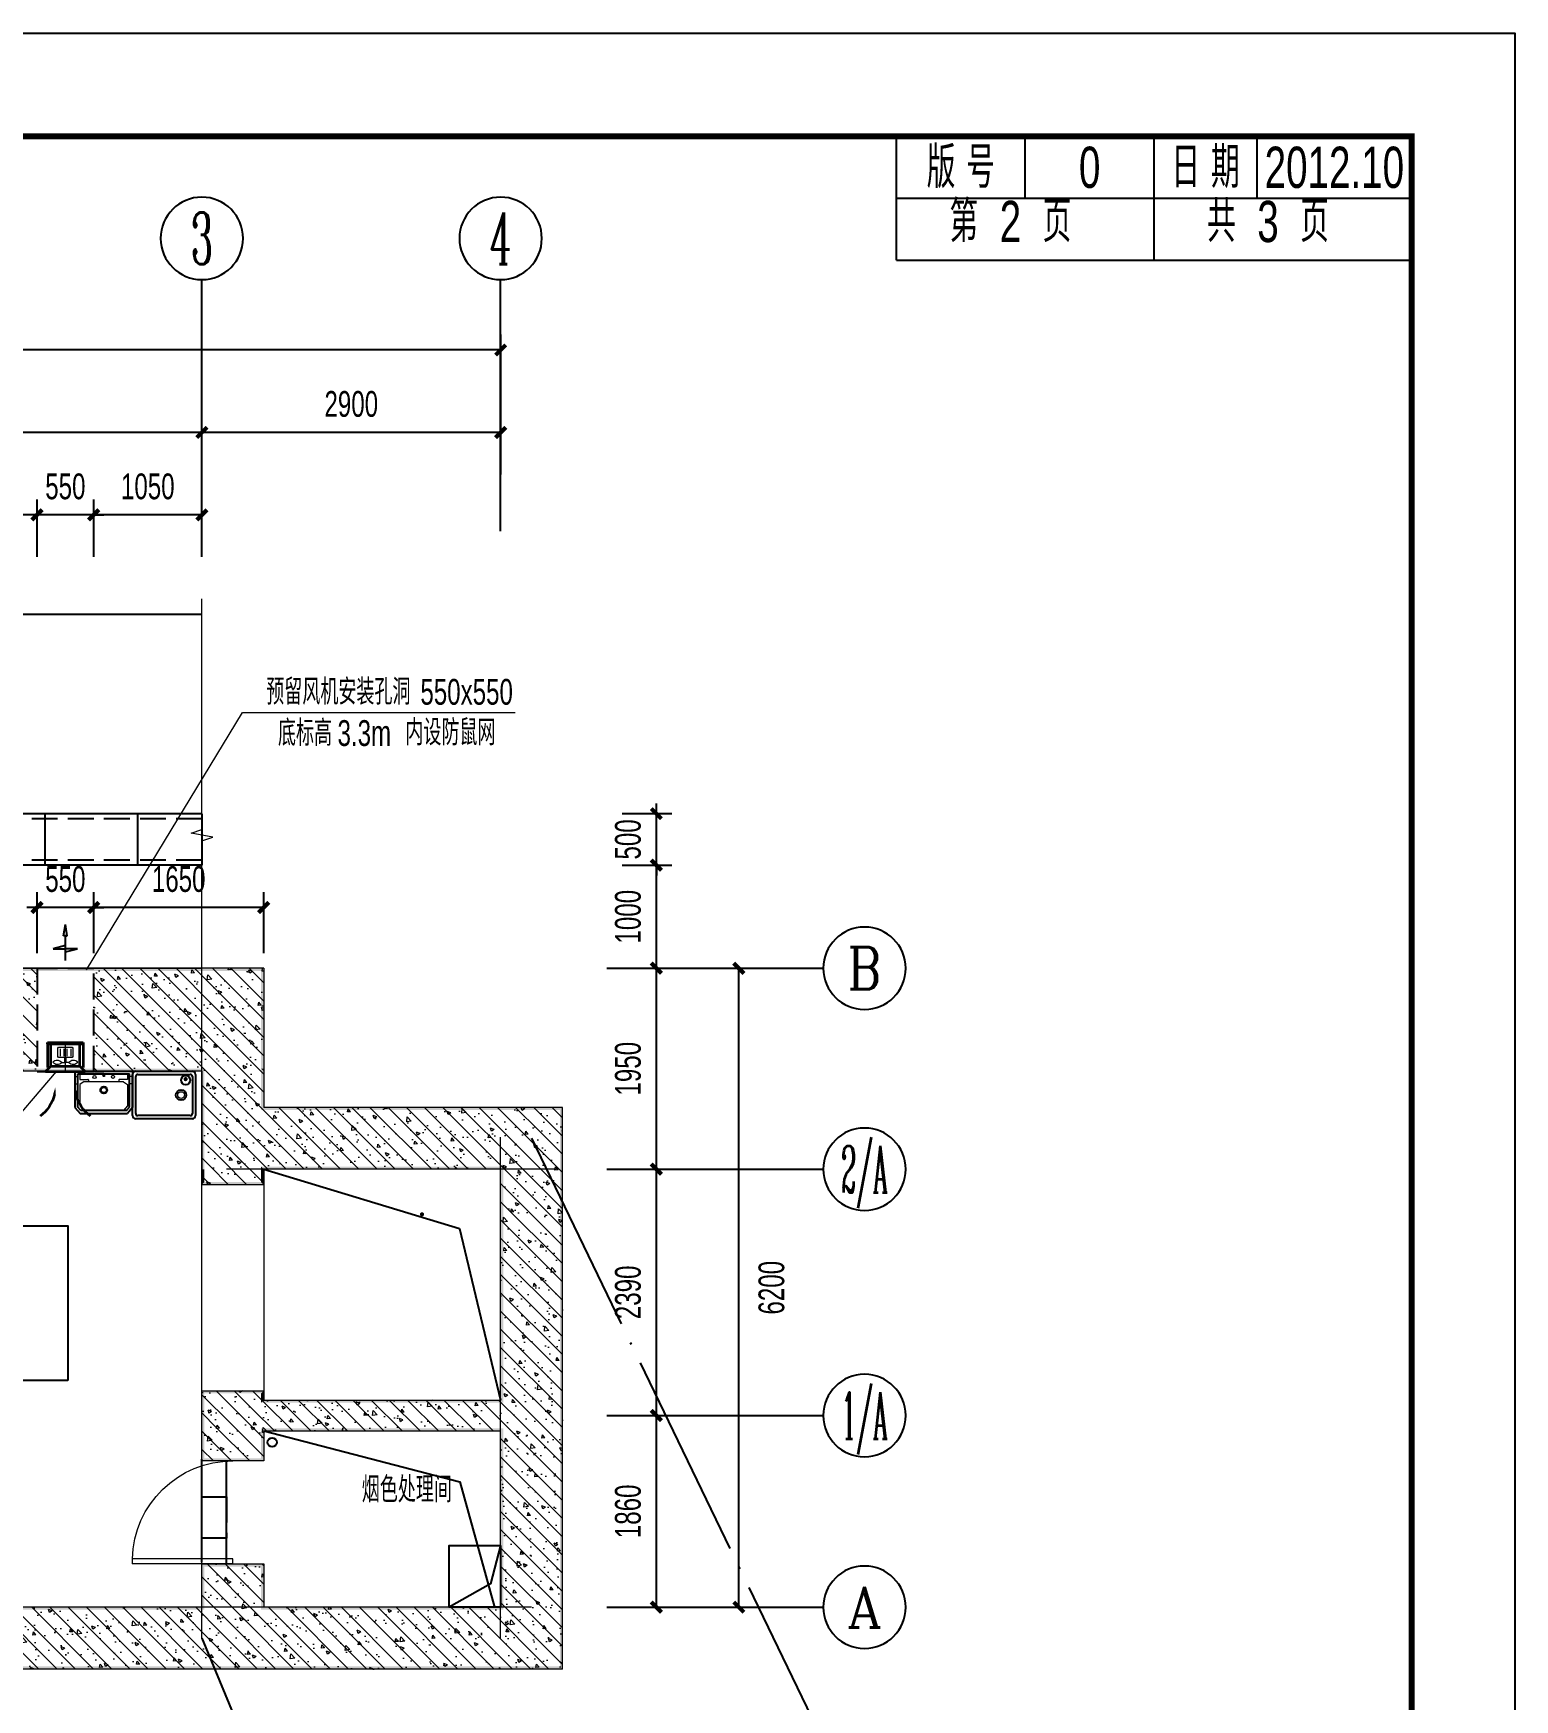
# Model space of a CAD drawing. Extents: x 141823 to 183823, y -39186 to 56515.
# Drawn here: x 169446 to 183823, y 6027 to 22196 of the extents above; entities that cross this region are included whole.
import ezdxf
from ezdxf.enums import TextEntityAlignment as Align

# ---------------------------------------------------------------- set-up
doc = ezdxf.new("R2010")
doc.units = 0
doc.header["$LTSCALE"] = 1000
doc.header["$MEASUREMENT"] = 0
for name, pattern in [('CENTER', [50.8, 31.75, -6.35, 6.35, -6.35]), ('DASH', [0.35, 0.25, -0.1]), ('DASHED', [19.05, 12.7, -6.35]), ('DOTE', [2.42, 2, -0.2, 0.02, -0.2])]:
    doc.linetypes.add(name, pattern=pattern)
for name, color, linetype, lineweight in [('ACS_KT_SB', 4, 'Continuous', 35), ('ACS_KT_SBZX', 3, 'CENTER', 13), ('DIM_LEAD', 3, 'Continuous', 15), ('DIM_SYMB', 3, 'Continuous', 15), ('DOTE', 1, 'Continuous', 15), ('KT-BZ', 6, 'Continuous', 15), ('PUB_HATCH', 8, 'Continuous', 9), ('PUB_TEXT', 7, 'Continuous', 15), ('PUB_WALL', 9, 'Continuous', 15), ('WALL', 4, 'Continuous', 13), ('WINDOW', 4, 'Continuous', 13)]:
    doc.layers.add(name, color=color, linetype=linetype, lineweight=lineweight)
for name, color, linetype in [('ACS_SFG_FK', 7, 'Continuous'), ('AXIS', 3, 'Continuous'), ('AXIS_TEXT', 7, 'Continuous'), ('HIDE_B', 7, 'Continuous'), ('QQ', 8, 'Continuous'), ('图框', 7, 'Continuous'), ('文字', 7, 'Continuous'), ('栏目', 3, 'Continuous'), ('次轮廓线', 7, 'Continuous'), ('设备', 201, 'Continuous'), ('页码', 3, 'Continuous')]:
    doc.layers.add(name, color=color, linetype=linetype)
doc.styles.add('_TCH_AXIS', font='COMPLEX', dxfattribs={"bigfont": 'GBCBIG'})
doc.styles.add('_TCH_DIM', font='hztxt_e.shx', dxfattribs={"width": 0.7, "bigfont": 'hztxt.shx'})
doc.styles.add('COMPLEX', font='COMPLEX')
doc.styles.add('DIM_FONT', font='hztxt_e.shx', dxfattribs={"width": 0.7, "bigfont": 'hztxt.shx'})
doc.styles.add('HZTXT', font='hztxt_e.shx', dxfattribs={"width": 0.8, "bigfont": 'hztxt.shx'})
doc.styles.get("Standard").update_dxf_attribs({"font": 'hztxt_e.shx', "width": 0.7, "bigfont": 'hztxt.shx'})
doc.dimstyles.new('DIMN50', dxfattribs={"dimtxt": 250, "dimasz": 100, "dimexe": 150, "dimexo": 150, "dimgap": 150, "dimtad": 1, "dimdec": 0, "dimzin": 0, "dimdsep": 46, "dimtxsty": 'DIM_FONT', "dimblk": 'ARCHTICK', "dimcen": 0.09, "dimclrt": 7, "dimazin": 2, "dimtfac": 1, "dimtdec": 0, "dimtix": 1, "dimtmove": 2, "dimatfit": 3, "dimldrblk": 'ARCHTICK', "dimfxl": 0, "dimtolj": 1, "dimtzin": 0, "dimarcsym": 0})
pattern_1 = [(135, (272165.74, 29700), (88.38835, 88.38835), []), (130, (272165.74, 29700), (-358.6301, -31.3761), [37.5, -412.5]), (185, (272165.74, 29700), (69.3757, 376.0961), [30, -330]), (79.5486, (272135.86, 29697.4), (-289.2547, 344.7198), [31.8701, -350.571]), (133.8158, (272165.74, 29800), (-533.6205, -82.7595), [56.25, -618.75]), (83.3644, (272121.27, 29793.1), (-467.3314, 487.059), [47.8051, -525.8565]), (188.8158, (272165.74, 29800), (-467.331, 487.0593), [45, -495]), (159, (272115.74, 29775), (-298.4535, -201.30945), [37.5, -412.5]), (214, (272115.74, 29775), (-121.6577, 362.575), [30, -330]), (108.5486, (272090.87, 29758.22), (-420.1113, 161.2652), [31.8701, -350.571]), (142.5, (272165.74, 29700), (-6.07993, 166.44693), [0, -326, 0, -335, 0, -331.25]), (172.5, (272165.74, 29700), (-131.53477, 197.20586), [0, -191, 0, -318.5, 0, -126.25]), (212.5, (272277.24, 29700), (-266.91122, -11.27744), [0, -125, 0, -390, 0, -517.5]), (222.5, (272327.24, 29700), (-291.5931, 50.0525), [0, -162.5, 0, -259, 0, -367.5])]

# ---------------------------------------------------------------- blocks, each defined once
blk = doc.blocks.new('_ArchTick')
at = {"color": 0, "linetype": 'ByBlock', "const_width": 0.4}
blk.add_lwpolyline([(-0.5, -0.5), (0.5, 0.5)], dxfattribs=at)
blk = doc.blocks.new('*D80')
at = {"layer": 'AXIS', "color": 0, "lineweight": -2}
for p, q in [((168682, 17116), (168682, 17673)), ((169482, 17116), (169482, 17673)), ((169482, 17523), (168682, 17523))]:
    blk.add_line(p, q, dxfattribs=at)
at = {"layer": 'Defpoints', "color": 0}
for p in [(168682, 17523), (168682, 16966), (169482, 16966)]:
    blk.add_point(p, dxfattribs=at)
at = {"layer": 'AXIS', "color": 0, "lineweight": -2, "xscale": 100, "yscale": 100, "zscale": 100, "rotation": 180}
blk.add_blockref('_ArchTick', (168682, 17523), dxfattribs=at)
at = {"layer": 'AXIS', "color": 0, "lineweight": -2, "xscale": 100, "yscale": 100, "zscale": 100}
blk.add_blockref('_ArchTick', (169482, 17523), dxfattribs=at)
at = {"layer": 'AXIS', "color": 7, "insert": (169082, 17798), "char_height": 250, "attachment_point": 5, "style": 'DIM_FONT'}
blk.add_mtext('\\A1;800', dxfattribs=at)
blk = doc.blocks.new('*D81')
at = {"layer": 'AXIS', "color": 0, "lineweight": -2}
for p, q in [((169482, 17116), (169482, 17673)), ((170032, 17116), (170032, 17673)), ((169482, 17523), (169382, 17523)), ((170032, 17523), (169482, 17523)), ((170032, 17523), (170132, 17523))]:
    blk.add_line(p, q, dxfattribs=at)
at = {"layer": 'Defpoints', "color": 0}
for p in [(169482, 17523), (169482, 16966), (170032, 16966)]:
    blk.add_point(p, dxfattribs=at)
at = {"layer": 'AXIS', "color": 0, "lineweight": -2, "xscale": 100, "yscale": 100, "zscale": 100}
blk.add_blockref('_ArchTick', (169482, 17523), dxfattribs=at)
at = {"layer": 'AXIS', "color": 0, "lineweight": -2, "xscale": 100, "yscale": 100, "zscale": 100, "rotation": 180}
blk.add_blockref('_ArchTick', (170032, 17523), dxfattribs=at)
at = {"layer": 'AXIS', "color": 7, "insert": (169757, 17798), "char_height": 250, "attachment_point": 5, "style": 'DIM_FONT'}
blk.add_mtext('\\A1;550', dxfattribs=at)
blk = doc.blocks.new('*D82')
at = {"layer": 'AXIS', "color": 0, "lineweight": -2}
for p, q in [((170032, 17116), (170032, 17673)), ((171082, 17116), (171082, 17673)), ((171082, 17523), (170032, 17523))]:
    blk.add_line(p, q, dxfattribs=at)
at = {"layer": 'Defpoints', "color": 0}
for p in [(170032, 17523), (170032, 16966), (171082, 16966)]:
    blk.add_point(p, dxfattribs=at)
at = {"layer": 'AXIS', "color": 0, "lineweight": -2, "xscale": 100, "yscale": 100, "zscale": 100, "rotation": 180}
blk.add_blockref('_ArchTick', (170032, 17523), dxfattribs=at)
at = {"layer": 'AXIS', "color": 0, "lineweight": -2, "xscale": 100, "yscale": 100, "zscale": 100}
blk.add_blockref('_ArchTick', (171082, 17523), dxfattribs=at)
at = {"layer": 'AXIS', "color": 7, "insert": (170557, 17798), "char_height": 250, "attachment_point": 5, "style": 'DIM_FONT'}
blk.add_mtext('\\A1;1050', dxfattribs=at)
blk = doc.blocks.new('*D84')
at = {"layer": 'AXIS', "color": 0, "lineweight": -2}
for p, q in [((175162, 8784), (175643, 8784)), ((175493, 6924), (175493, 8784)), ((175162, 6924), (175643, 6924))]:
    blk.add_line(p, q, dxfattribs=at)
at = {"layer": 'Defpoints', "color": 0}
for p in [(175012, 8784), (175493, 8784), (175012, 6924)]:
    blk.add_point(p, dxfattribs=at)
at = {"layer": 'AXIS', "color": 0, "lineweight": -2, "xscale": 100, "yscale": 100, "zscale": 100}
for p, rotation in [((175493, 8784), 90), ((175493, 6924), 270)]:
    blk.add_blockref('_ArchTick', p, dxfattribs=dict(at, rotation=rotation))
at = {"layer": 'AXIS', "color": 7, "insert": (175218, 7854), "char_height": 250, "attachment_point": 5, "rotation": 90, "style": 'DIM_FONT'}
blk.add_mtext('\\A1;1860', dxfattribs=at)
blk = doc.blocks.new('*D85')
at = {"layer": 'AXIS', "color": 0, "lineweight": -2}
for p, q in [((175162, 11174), (175643, 11174)), ((175493, 8784), (175493, 11174)), ((175162, 8784), (175643, 8784))]:
    blk.add_line(p, q, dxfattribs=at)
at = {"layer": 'Defpoints', "color": 0}
for p in [(175012, 11174), (175493, 11174), (175012, 8784)]:
    blk.add_point(p, dxfattribs=at)
at = {"layer": 'AXIS', "color": 0, "lineweight": -2, "xscale": 100, "yscale": 100, "zscale": 100}
for p, rotation in [((175493, 11174), 90), ((175493, 8784), 270)]:
    blk.add_blockref('_ArchTick', p, dxfattribs=dict(at, rotation=rotation))
at = {"layer": 'AXIS', "color": 7, "insert": (175218, 9979), "char_height": 250, "attachment_point": 5, "rotation": 90, "style": 'DIM_FONT'}
blk.add_mtext('\\A1;2390', dxfattribs=at)
blk = doc.blocks.new('*D86')
at = {"layer": 'AXIS', "color": 0, "lineweight": -2}
for p, q in [((175162, 13124), (175643, 13124)), ((175493, 11174), (175493, 13124)), ((175162, 11174), (175643, 11174))]:
    blk.add_line(p, q, dxfattribs=at)
at = {"layer": 'Defpoints', "color": 0}
for p in [(175012, 13124), (175493, 13124), (175012, 11174)]:
    blk.add_point(p, dxfattribs=at)
at = {"layer": 'AXIS', "color": 0, "lineweight": -2, "xscale": 100, "yscale": 100, "zscale": 100}
for p, rotation in [((175493, 13124), 90), ((175493, 11174), 270)]:
    blk.add_blockref('_ArchTick', p, dxfattribs=dict(at, rotation=rotation))
at = {"layer": 'AXIS', "color": 7, "insert": (175218, 12149), "char_height": 250, "attachment_point": 5, "rotation": 90, "style": 'DIM_FONT'}
blk.add_mtext('\\A1;1950', dxfattribs=at)
blk = doc.blocks.new('*D87')
at = {"layer": 'AXIS', "color": 0, "lineweight": -2}
for p, q in [((175162, 14124), (175643, 14124)), ((175493, 13124), (175493, 14124)), ((175162, 13124), (175643, 13124))]:
    blk.add_line(p, q, dxfattribs=at)
at = {"layer": 'Defpoints', "color": 0}
for p in [(175012, 14124), (175493, 14124), (175012, 13124)]:
    blk.add_point(p, dxfattribs=at)
at = {"layer": 'AXIS', "color": 0, "lineweight": -2, "xscale": 100, "yscale": 100, "zscale": 100}
for p, rotation in [((175493, 14124), 90), ((175493, 13124), 270)]:
    blk.add_blockref('_ArchTick', p, dxfattribs=dict(at, rotation=rotation))
at = {"layer": 'AXIS', "color": 7, "insert": (175218, 13624), "char_height": 250, "attachment_point": 5, "rotation": 90, "style": 'DIM_FONT'}
blk.add_mtext('\\A1;1000', dxfattribs=at)
blk = doc.blocks.new('*D88')
at = {"layer": 'AXIS', "color": 0, "lineweight": -2}
for p, q in [((175493, 14624), (175493, 14724)), ((175162, 14624), (175643, 14624)), ((175493, 14124), (175493, 14624)), ((175162, 14124), (175643, 14124)), ((175493, 14124), (175493, 14024))]:
    blk.add_line(p, q, dxfattribs=at)
at = {"layer": 'Defpoints', "color": 0}
for p in [(175012, 14624), (175493, 14624), (175012, 14124)]:
    blk.add_point(p, dxfattribs=at)
at = {"layer": 'AXIS', "color": 0, "lineweight": -2, "xscale": 100, "yscale": 100, "zscale": 100}
for p, rotation in [((175493, 14624), 270), ((175493, 14124), 90)]:
    blk.add_blockref('_ArchTick', p, dxfattribs=dict(at, rotation=rotation))
at = {"layer": 'AXIS', "color": 7, "insert": (175218, 14374), "char_height": 250, "attachment_point": 5, "rotation": 90, "style": 'DIM_FONT'}
blk.add_mtext('\\A1;500', dxfattribs=at)
blk = doc.blocks.new('*D89')
at = {"layer": 'AXIS', "color": 0, "lineweight": -2}
for p, q in [((175562, 13124), (176443, 13124)), ((176293, 6924), (176293, 13124)), ((175562, 6924), (176443, 6924))]:
    blk.add_line(p, q, dxfattribs=at)
at = {"layer": 'Defpoints', "color": 0}
for p in [(175412, 13124), (176293, 13124), (175412, 6924)]:
    blk.add_point(p, dxfattribs=at)
at = {"layer": 'AXIS', "color": 0, "lineweight": -2, "xscale": 100, "yscale": 100, "zscale": 100}
for p, rotation in [((176293, 13124), 90), ((176293, 6924), 270)]:
    blk.add_blockref('_ArchTick', p, dxfattribs=dict(at, rotation=rotation))
at = {"layer": 'AXIS', "color": 7, "insert": (176611, 10024), "char_height": 250, "attachment_point": 5, "rotation": 90, "style": 'DIM_FONT'}
blk.add_mtext('\\A1;6200', dxfattribs=at)
blk = doc.blocks.new('*D95')
at = {"layer": 'AXIS', "color": 0, "lineweight": -2}
for p, q in [((162082, 17916), (162082, 18473)), ((171082, 17916), (171082, 18473)), ((171082, 18323), (162082, 18323))]:
    blk.add_line(p, q, dxfattribs=at)
at = {"layer": 'Defpoints', "color": 0}
for p in [(162082, 18323), (162082, 17766), (171082, 17766)]:
    blk.add_point(p, dxfattribs=at)
at = {"layer": 'AXIS', "color": 0, "lineweight": -2, "xscale": 100, "yscale": 100, "zscale": 100, "rotation": 180}
blk.add_blockref('_ArchTick', (162082, 18323), dxfattribs=at)
at = {"layer": 'AXIS', "color": 0, "lineweight": -2, "xscale": 100, "yscale": 100, "zscale": 100}
blk.add_blockref('_ArchTick', (171082, 18323), dxfattribs=at)
at = {"layer": 'AXIS', "color": 7, "insert": (166582, 18598), "char_height": 250, "attachment_point": 5, "style": 'DIM_FONT'}
blk.add_mtext('\\A1;9000', dxfattribs=at)
blk = doc.blocks.new('*D96')
at = {"layer": 'AXIS', "color": 0, "lineweight": -2}
for p, q in [((171082, 17916), (171082, 18473)), ((173982, 17916), (173982, 18473)), ((173982, 18323), (171082, 18323))]:
    blk.add_line(p, q, dxfattribs=at)
at = {"layer": 'Defpoints', "color": 0}
for p in [(171082, 18323), (171082, 17766), (173982, 17766)]:
    blk.add_point(p, dxfattribs=at)
at = {"layer": 'AXIS', "color": 0, "lineweight": -2, "xscale": 100, "yscale": 100, "zscale": 100, "rotation": 180}
blk.add_blockref('_ArchTick', (171082, 18323), dxfattribs=at)
at = {"layer": 'AXIS', "color": 0, "lineweight": -2, "xscale": 100, "yscale": 100, "zscale": 100}
blk.add_blockref('_ArchTick', (173982, 18323), dxfattribs=at)
at = {"layer": 'AXIS', "color": 7, "insert": (172532, 18598), "char_height": 250, "attachment_point": 5, "style": 'DIM_FONT'}
blk.add_mtext('\\A1;2900', dxfattribs=at)
blk = doc.blocks.new('*D97')
at = {"layer": 'AXIS', "color": 0, "lineweight": -2}
for p, q in [((152082, 18466), (152082, 19273)), ((173982, 18466), (173982, 19273)), ((173982, 19123), (152082, 19123))]:
    blk.add_line(p, q, dxfattribs=at)
at = {"layer": 'Defpoints', "color": 0}
for p in [(152082, 19123), (152082, 18316), (173982, 18316)]:
    blk.add_point(p, dxfattribs=at)
at = {"layer": 'AXIS', "color": 0, "lineweight": -2, "xscale": 100, "yscale": 100, "zscale": 100, "rotation": 180}
blk.add_blockref('_ArchTick', (152082, 19123), dxfattribs=at)
at = {"layer": 'AXIS', "color": 0, "lineweight": -2, "xscale": 100, "yscale": 100, "zscale": 100}
blk.add_blockref('_ArchTick', (173982, 19123), dxfattribs=at)
at = {"layer": 'AXIS', "color": 7, "insert": (163032, 19398), "char_height": 250, "attachment_point": 5, "style": 'DIM_FONT'}
blk.add_mtext('\\A1;21900', dxfattribs=at)
blk = doc.blocks.new('_AXISO')
blk.add_circle((0, 0), 0.5)
at = {"layer": 'AXIS_TEXT', "style": 'COMPLEX', "width": 1.041667}
blk.add_attdef('A', text='', height=0.56, dxfattribs=at).set_placement((-0.25, -0.28), (0.25, -0.28), align=Align.FIT)
blk = doc.blocks.new('$plan$00000354')
for p, q in [((-580, -410), (-580, -50)), ((-560, -30), (-50, -30)), ((-30, -50), (-30, -410)), ((-50, -430), (-560, -430))]:
    blk.add_line(p, q)
for points in [[(-580, 0, 0.414214), (-610, -30, 0.414214)], [(0, -30, 0.414214), (-30, 0, 0.414214)], [(-610, -430, 0.414214), (-580, -460, 0.414214)], [(-30, -460, 0.414214), (0, -430, 0.414214)]]:
    blk.add_lwpolyline(points, format="xyb")
for points in [[(-580, 0), (-30, 0)], [(-610, -430), (-610, -30)], [(0, -30), (0, -430)], [(-30, -460), (-580, -460)]]:
    blk.add_lwpolyline(points)
blk.add_circle((-140, -230), 50)
at = {"lineweight": 13}
blk.add_circle((-140, -230), 32.5, dxfattribs=at)
for centre, start, end in [((-560, -50), 90, 180), ((-50, -50), 0, 90), ((-560, -410), 180, 270), ((-50, -410), 270, 0)]:
    blk.add_arc(centre, 20, start, end)
at = {"width": 0.8, "flags": 9}
for tag in ['XSIZE', 'YSIZE']:
    blk.add_attdef(tag, (-305, 0), '', height=0.5, dxfattribs=at)
blk = doc.blocks.new('$plan$00000343')
at = {"lineweight": 13}
for p, q in [((-279, -123), (-251, -123)), ((-277, -51), (-251, -51)), ((-232, -26), (-232, -79)), ((-232, -79), (-154, -79)), ((-191, -100), (-232, -127)), ((-232, -127), (-232, -335)), ((-191, -100), (189, -100)), ((-149, -84), (-149, -100)), ((148, -84), (148, -100)), ((232, -79), (153, -79)), ((192, -101), (232, -127)), ((232, -26), (232, -79)), ((232, -127), (232, -335)), ((279, -51), (253, -51)), ((281, -123), (253, -123)), ((-232, -335), (-191, -381)), ((232, -335), (191, -381))]:
    blk.add_line(p, q, dxfattribs=at)
for p, q in [((-251, -26), (251, -26)), ((-251, -349), (-251, -26)), ((0, -26), (-90, -26)), ((-90, -26), (90, -26)), ((251, -349), (251, -26)), ((-221, -381), (-251, -349)), ((222, -381), (-221, -381)), ((222, -381), (251, -349))]:
    blk.add_line(p, q)
for points in [[(-280, 0), (-280, -350)], [(-280, 0), (280, 0)], [(280, 0), (280, -350)], [(-280, -350), (-230, -410)], [(-230, -410), (230, -410)], [(280, -350), (230, -410)]]:
    blk.add_lwpolyline(points)
for centre, radius in [((-89, -56), 15), ((1, -182), 24.9), ((1, -44), 8), ((91, -54), 15)]:
    blk.add_circle(centre, radius, dxfattribs=at)
blk.add_circle((1, -182), 33.1)
for centre, start, end in [((-154, -84), 0, 90), ((153, -84), 90, 180), ((189, -105), 57.2444, 90)]:
    blk.add_arc(centre, 5, start, end, dxfattribs=at)
blk = doc.blocks.new('$DorLib2D$00000001')
for p, q in [((0.45, 0.975), (0.5, 0.975)), ((0.45, 0), (0.45, 0.975)), ((0.5, 0), (0.5, 0.975)), ((0.5, 0), (0.45, 0))]:
    blk.add_line(p, q)
at = {"lineweight": 13}
blk.add_arc((0.475, 0), 0.975, 91.4693, 180, dxfattribs=at)
blk = doc.blocks.new('ZlFj_FengXiangL_PingMian')
at = {"color": 3}
blk.add_arc((-360, -8), 360, 13.0779, 54.1611, dxfattribs=at)
at = {"color": 5}
blk.add_solid([(3, 75), (-22, 72), (0, 0)], dxfattribs=at)
blk = doc.blocks.new('ZlFj_FengXiangR_PingMian')
at = {"color": 3}
blk.add_arc((360, -8), 360, 125.8389, 166.9221, dxfattribs=at)
at = {"color": 5}
blk.add_solid([(-3, 75), (22, 72), (0, 0)], dxfattribs=at)
blk = doc.blocks.new('*X12')
at = {"color": 0}
for p, q in [((2102.234, 4417.291), (2098.537, 4420.987)), ((2102.234, 4410.22), (2092.234, 4420.22)), ((2102.234, 4403.149), (2092.234, 4413.149)), ((2102.234, 4396.078), (2092.234, 4406.078)), ((2102.234, 4389.007), (2092.234, 4399.007)), ((2101.124, 4383.045), (2092.234, 4391.936)), ((2094.053, 4383.045), (2092.234, 4384.865))]:
    blk.add_line(p, q, dxfattribs=at)
blk = doc.blocks.new('ZlFj_fl1_pingmian')
at = {"color": 3}
for p, q in [((-0.501, 0), (-0.501, -10)), ((-0.501, 0), (0.501, 0)), ((-0.374, -10), (-0.374, 0)), ((0.374, -10), (0.374, 0)), ((0.501, -10), (0.501, 0)), ((-0.501, -10), (0.374, -10)), ((0.374, -10), (0.501, -10))]:
    blk.add_line(p, q, dxfattribs=at)
at = {"color": 3, "extrusion": (0, 0, -1), "yscale": 0.003337338139100254, "zscale": -1, "rotation": 90}
blk.add_blockref('*X12', (15.128, -2102.234), dxfattribs=at)
at = {"color": 3, "yscale": 0.003337338139100254, "rotation": 90}
blk.add_blockref('*X12', (15.128, -2102.234), dxfattribs=at)
blk = doc.blocks.new('PQS')
at = {"color": 3}
for p, q in [((161954, -48859), (161948, -48869)), ((161948, -48869), (161948, -48949)), ((161948, -48949), (161955, -48961)), ((162086, -48860), (161954, -48859)), ((161955, -48961), (162087, -48961)), ((161968, -48876), (161968, -48948)), ((162007, -48875), (162007, -48948)), ((162016, -48961), (162016, -49008)), ((162026, -49008), (162026, -48961)), ((162034, -48875), (162034, -48948)), ((162072, -48876), (162072, -48948)), ((162093, -48869), (162086, -48860)), ((162087, -48961), (162093, -48949)), ((162093, -48949), (162093, -48869)), ((161986, -49008), (162016, -49008)), ((162016, -49008), (162026, -49008)), ((162056, -49008), (162026, -49008))]:
    blk.add_line(p, q, dxfattribs=at)
at = {"color": 3, "extrusion": (0, 0, -1)}
for centre, major_axis, start_param, end_param in [((161941, -49042), (57.9, 0), 3.919074, 5.607775), ((162101, -49042), (57.9, 0), 3.817003, 5.505704), ((161945, -48977), (53.6, 0), 0.681915, 2.561749), ((162097, -48977), (53.6, 0), 0.579844, 2.459678)]:
    blk.add_ellipse(centre, major_axis=major_axis, ratio=0.921361, start_param=start_param, end_param=end_param, dxfattribs=at)
at = {"layer": 'ACS_KT_SB'}
for p, q in [((161847, -48816), (161847, -49056)), ((161880, -49043), (161880, -48826)), ((162161, -48826), (161880, -48826)), ((162161, -49043), (162161, -48826)), ((162194, -48816), (162194, -49056)), ((161880, -49043), (161827, -49096)), ((162214, -49096), (161827, -49096)), ((162161, -49043), (161880, -49043)), ((162161, -49043), (162214, -49096))]:
    blk.add_line(p, q, dxfattribs=at)
at = {"layer": 'ACS_KT_SBZX'}
blk.add_line((162020, -49096), (162020, -48816), dxfattribs=at)
at = {"layer": 'ACS_KT_SB', "xscale": 346, "rotation": 180.0000000016676}
blk.add_blockref('ZlFj_fl1_pingmian', (162020, -48826), dxfattribs=at)
at = {"layer": 'ACS_KT_SB', "rotation": 180}
for name, p in [('ZlFj_FengXiangR_PingMian', (161924, -49246)), ('ZlFj_FengXiangL_PingMian', (162117, -49246))]:
    blk.add_blockref(name, p, dxfattribs=at)
blk = doc.blocks.new('SFFH3')
for p, q in [((-4, 0.31), (-5.85, 0)), ((-4, -0.31), (-5.85, 0)), ((-4, 0), (-4, 0.31)), ((0, 0), (-4, 0)), ((-4, 0), (-4, -0.31)), ((-2.42, 0), (-1.91, 1.96)), ((-1.91, 1.96), (-1.91, 0.01)), ((-1.91, -1.95), (-1.91, 0.01)), ((-1.42, 0), (-1.91, -1.95))]:
    blk.add_line(p, q)
blk = doc.blocks.new('*D121')
at = {"layer": 'Defpoints', "color": 0}
for p in [(170032, 13713), (170032, 13121), (171682, 13121)]:
    blk.add_point(p, dxfattribs=at)
at = {"layer": 'KT-BZ', "color": 0, "lineweight": -2}
for p, q in [((170032, 13271), (170032, 13863)), ((171682, 13271), (171682, 13863)), ((171682, 13713), (170032, 13713))]:
    blk.add_line(p, q, dxfattribs=at)
at = {"layer": 'KT-BZ', "color": 0, "lineweight": -2, "xscale": 100, "yscale": 100, "zscale": 100, "rotation": 180}
blk.add_blockref('_ArchTick', (170032, 13713), dxfattribs=at)
at = {"layer": 'KT-BZ', "color": 0, "lineweight": -2, "xscale": 100, "yscale": 100, "zscale": 100}
blk.add_blockref('_ArchTick', (171682, 13713), dxfattribs=at)
at = {"layer": 'KT-BZ', "color": 7, "insert": (170857, 13988), "char_height": 250, "attachment_point": 5, "style": 'DIM_FONT'}
blk.add_mtext('\\A1;1650', dxfattribs=at)
blk = doc.blocks.new('*D122')
at = {"layer": 'Defpoints', "color": 0}
for p in [(169482, 13713), (169482, 13121), (170032, 13121)]:
    blk.add_point(p, dxfattribs=at)
at = {"layer": 'KT-BZ', "color": 0, "lineweight": -2}
for p, q in [((169482, 13271), (169482, 13863)), ((170032, 13271), (170032, 13863)), ((169482, 13713), (169382, 13713)), ((170032, 13713), (169482, 13713)), ((170032, 13713), (170132, 13713))]:
    blk.add_line(p, q, dxfattribs=at)
at = {"layer": 'KT-BZ', "color": 0, "lineweight": -2, "xscale": 100, "yscale": 100, "zscale": 100}
blk.add_blockref('_ArchTick', (169482, 13713), dxfattribs=at)
at = {"layer": 'KT-BZ', "color": 0, "lineweight": -2, "xscale": 100, "yscale": 100, "zscale": 100, "rotation": 180}
blk.add_blockref('_ArchTick', (170032, 13713), dxfattribs=at)
at = {"layer": 'KT-BZ', "color": 7, "insert": (169757, 13988), "char_height": 250, "attachment_point": 5, "style": 'DIM_FONT'}
blk.add_mtext('\\A1;550', dxfattribs=at)

msp = doc.modelspace()

# ---------------------------------------------------------------- hatches: boundary and pattern name
at = {"layer": 'PUB_HATCH'}
h = msp.add_hatch(dxfattribs=at)
h.set_pattern_fill('钢筋混凝土', color=256, scale=50, style=0)
h.set_pattern_definition(pattern_1)
h.paths.add_polyline_path([(169481.8, 13120.6), (169481.8, 12123.7), (168681.7, 12123.7), (168681.7, 13123.7), (171081.8, 13123.7), (171081.8, 13098.7), (171281.8, 12457), (171106.8, 12148.7), (171081.8, 12123.7), (170031.8, 12123.7), (170031.8, 13120.6)])
h = msp.add_hatch(dxfattribs=at)
h.set_pattern_fill('钢筋混凝土', color=256, scale=50, style=0)
h.set_pattern_definition(pattern_1)
h.paths.add_polyline_path([(171681.8, 13123.7), (171681.8, 12123.7), (171656.8, 12148.7), (171281.8, 12457), (171081.8, 13098.7), (171081.8, 13123.7)])
h = msp.add_hatch(dxfattribs=at)
h.set_pattern_fill('钢筋混凝土', color=256, scale=50, style=0)
h.set_pattern_definition(pattern_1)
h.paths.add_polyline_path([(171281.8, 12457), (171656.8, 12148.7), (171681.8, 12123.7), (171681.8, 11773.7), (171656.8, 11748.7), (171481.8, 11373.7), (171106.8, 11173.7), (171081.8, 11173.7), (171081.8, 12123.7), (171106.8, 12148.7)])
h = msp.add_hatch(dxfattribs=at)
h.set_pattern_fill('钢筋混凝土', color=256, scale=50, style=0)
h.set_pattern_definition(pattern_1)
h.paths.add_polyline_path([(174581.8, 11773.7), (173981.8, 11173.7), (171681.8, 11173.7), (171481.8, 11373.7), (171656.8, 11748.7), (171681.8, 11773.7)])
h = msp.add_hatch(dxfattribs=at)
h.set_pattern_fill('钢筋混凝土', color=256, scale=50, style=0)
h.set_pattern_definition(pattern_1)
h.paths.add_polyline_path([(174181.8, 8733.7), (173981.8, 8933.7), (173981.8, 11173.7), (174581.8, 11773.7), (174581.8, 8633.7), (174556.8, 8633.7)])
h = msp.add_hatch(dxfattribs=at)
h.set_pattern_fill('钢筋混凝土', color=256, scale=50, style=0)
h.set_pattern_definition(pattern_1)
h.paths.add_polyline_path([(171481.8, 11373.7), (171681.8, 11173.7), (171681.8, 11023.7), (171081.8, 11023.7), (171081.8, 11173.7), (171106.8, 11173.7)])
h = msp.add_hatch(dxfattribs=at)
h.set_pattern_fill('钢筋混凝土', color=256, scale=50, style=0)
h.set_pattern_definition(pattern_1)
h.paths.add_polyline_path([(171106.8, 8633.7), (171081.8, 8633.7), (171081.8, 9023.7), (171681.8, 9023.7), (171681.8, 8933.7), (171481.8, 8733.7)])
h = msp.add_hatch(dxfattribs=at)
h.set_pattern_fill('钢筋混凝土', color=256, scale=50, style=0)
h.set_pattern_definition(pattern_1)
h.paths.add_polyline_path([(171481.8, 8733.7), (171681.8, 8933.7), (173981.8, 8933.7), (174181.8, 8733.7), (174006.8, 8658.7), (173981.8, 8633.7), (171681.8, 8633.7), (171656.8, 8658.7)])
h = msp.add_hatch(dxfattribs=at)
h.set_pattern_fill('钢筋混凝土', color=256, scale=50, style=0)
h.set_pattern_definition(pattern_1)
h.paths.add_polyline_path([(171656.8, 8658.7), (171681.8, 8633.7), (171681.8, 8343.3), (171081.8, 8343.3), (171081.8, 8633.7), (171106.8, 8633.7), (171481.8, 8733.7)])
h = msp.add_hatch(dxfattribs=at)
h.set_pattern_fill('钢筋混凝土', color=256, scale=50, style=0)
h.set_pattern_definition(pattern_1)
h.paths.add_polyline_path([(174581.8, 6323.6), (173981.8, 6923.6), (173981.8, 8633.7), (174006.8, 8658.7), (174181.8, 8733.7), (174556.8, 8633.7), (174581.8, 8633.7)])
h = msp.add_hatch(dxfattribs=at)
h.set_pattern_fill('钢筋混凝土', color=256, scale=50, style=0)
h.set_pattern_definition(pattern_1)
h.paths.add_polyline_path([(171281.8, 6723.7), (171081.8, 6923.7), (171081.8, 7343.3), (171681.8, 7343.3), (171681.8, 6923.7), (171656.8, 6898.7)])
h = msp.add_hatch(dxfattribs=at)
h.set_pattern_fill('钢筋混凝土', color=256, scale=50, style=0)
h.set_pattern_definition(pattern_1)
h.paths.add_polyline_path([(171281.8, 6723.7), (171081.8, 6348.7), (171081.8, 6323.7), (164081.8, 6323.7), (164081.8, 6923.7), (171081.8, 6923.7)])
h = msp.add_hatch(dxfattribs=at)
h.set_pattern_fill('钢筋混凝土', color=256, scale=50, style=0)
h.set_pattern_definition(pattern_1)
h.paths.add_polyline_path([(173981.8, 6923.6), (174581.8, 6323.6), (171081.8, 6323.7), (171081.8, 6348.7), (171281.8, 6723.7), (171656.8, 6898.7), (171681.8, 6923.7)])
at = {"layer": 'PUB_WALL'}
for points in [[(168681.7, 13123.7), (171081.8, 13123.7), (171081.8, 13098.7), (168706.7, 13098.7)], [(171681.8, 13123.7), (171081.8, 13123.7), (171081.8, 13098.7), (171681.8, 13098.7)], [(171681.8, 13123.7), (171681.8, 12123.7), (171656.8, 12123.7), (171656.8, 13123.7)], [(171081.8, 12123.7), (168681.7, 12123.7), (168706.7, 12148.7), (171106.8, 12148.7)], [(171081.8, 12123.7), (171081.8, 11173.7), (171106.8, 11173.7), (171106.8, 12148.7)], [(171681.8, 12123.7), (171681.8, 11773.7), (171656.8, 11748.7), (171656.8, 12148.7)], [(171681.8, 12123.7), (171681.8, 12123.7), (171656.8, 12148.7), (171681.8, 12148.7)], [(174581.8, 11773.7), (171681.8, 11773.7), (171656.8, 11748.7), (174556.8, 11748.7)], [(174581.8, 8633.7), (174581.8, 11773.7), (174556.8, 11748.7), (174556.8, 8633.7)], [(171081.8, 11023.7), (171081.8, 11173.7), (171106.8, 11173.7), (171106.8, 11048.7)], [(173981.8, 11173.7), (171681.8, 11173.7), (171656.8, 11198.7), (174006.8, 11198.7)], [(171681.8, 11173.7), (171681.8, 11023.7), (171656.8, 11048.7), (171656.8, 11198.7)], [(173981.8, 8933.7), (173981.8, 11173.7), (174006.8, 11198.7), (174006.8, 8908.7)], [(171681.8, 11023.7), (171081.8, 11023.7), (171106.8, 11048.7), (171656.8, 11048.7)], [(171081.8, 8633.7), (171081.8, 9023.7), (171106.8, 8998.7), (171106.8, 8633.7)], [(171081.8, 9023.7), (171681.8, 9023.7), (171656.8, 8998.7), (171106.8, 8998.7)], [(171681.8, 9023.7), (171681.8, 8933.7), (171656.8, 8908.7), (171656.8, 8998.7)], [(171681.8, 8933.7), (173981.8, 8933.7), (174006.8, 8908.7), (171656.8, 8908.7)], [(171081.8, 8343.3), (171081.8, 8633.7), (171106.8, 8633.7), (171106.8, 8368.3)], [(171681.8, 8633.7), (173981.8, 8633.7), (174006.8, 8658.7), (171656.8, 8658.7)], [(171681.8, 8633.7), (171681.8, 8343.3), (171656.8, 8368.3), (171656.8, 8658.7)], [(173981.8, 6923.6), (173981.8, 8633.7), (174006.8, 8658.7), (174006.8, 6898.6)], [(174581.8, 6323.6), (174581.8, 8633.7), (174556.8, 8633.7), (174556.8, 6348.6)], [(171681.8, 8343.3), (171081.8, 8343.3), (171106.8, 8368.3), (171656.8, 8368.3)], [(171081.8, 6923.7), (171081.8, 7343.3), (171106.8, 7318.3), (171106.8, 6898.7)], [(171081.8, 7343.3), (171681.8, 7343.3), (171656.8, 7318.3), (171106.8, 7318.3)], [(171681.8, 7343.3), (171681.8, 6923.7), (171656.8, 6898.7), (171656.8, 7318.3)], [(171081.8, 6923.7), (164081.8, 6923.7), (164081.8, 6898.7), (171106.8, 6898.7)], [(173981.8, 6923.6), (171681.8, 6923.7), (171656.8, 6898.7), (174006.8, 6898.6)], [(171081.8, 6323.7), (164081.8, 6323.7), (164081.8, 6348.7), (171081.8, 6348.7)], [(174581.8, 6323.6), (171081.8, 6323.7), (171081.8, 6348.7), (174556.8, 6348.6)]]:
    msp.add_hatch(color=256, dxfattribs=at).paths.add_polyline_path(points)

# ---------------------------------------------------------------- linework, layer by layer
at = {"linetype": 'DOTE'}
for p, q in [((174281.8, 11473.7), (178178.7, 3417.1)), ((171081.8, 6623.7), (174678.7, -2032.9))]:
    msp.add_line(p, q, dxfattribs=at)
for p, q in [((171081.8, 7360.1), (171081.8, 8360.1)), ((171321.8, 7343.3), (171321.8, 8343.3))]:
    msp.add_line(p, q)
at = {"linetype": 'DASH'}
for points in [[(170031.8, 13120.6), (169481.8, 13120.6), (169481.8, 12122.2), (170031.8, 12122.2)], [(171081.8, 7994.2), (171321.8, 7994.2), (171321.8, 7594.2), (171081.8, 7594.2)]]:
    msp.add_lwpolyline(points, close=True, dxfattribs=at)
for points in [[(171681.8, 11173.7), (173582.3, 10599.5), (173981.8, 8933.7)], [(171681.8, 8633.7), (173585.9, 8140.4), (173921.8, 6923.7)], [(173981.7, 7523.7), (173981.8, 6923.7), (173481.8, 6923.6), (173481.7, 7523.6), (173981.7, 7523.7)], [(173981.7, 7523.7), (173883.1, 7151.3), (173481.8, 6923.6)]]:
    msp.add_lwpolyline(points)
at = {"linetype": 'ByBlock'}
msp.add_lwpolyline([(169781.8, 9123.7), (165781.8, 9123.7), (165781.8, 10623.7), (169781.8, 10623.7)], close=True, dxfattribs=at)
at = {"layer": 'AXIS'}
for p, q in [((171081.8, 17366.4), (171081.8, 19806)), ((173981.8, 17366.4), (173981.8, 19806)), ((175011.5, 13123.7), (177113.1, 13123.7)), ((175011.5, 11173.7), (177113.1, 11173.7)), ((175011.5, 8783.7), (177113.1, 8783.7)), ((175011.5, 6923.7), (177113.1, 6923.7))]:
    msp.add_line(p, q, dxfattribs=at)
at = {"layer": 'DIM_LEAD', "const_width": 20}
for points in [[(170922.4, 12038.2, -1), (170926, 12057.9, -1)], [(173216.6, 10726.7, -1), (173219.6, 10746.5, -1)]]:
    msp.add_lwpolyline(points, format="xyb", close=True, dxfattribs=at)
at = {"layer": 'DIM_SYMB'}
msp.add_lwpolyline([(171081.8, 12123.7), (171081.8, 14359.2), (171186.8, 14397.4), (170976.8, 14434.5), (171081.8, 14471.7), (171081.8, 16707.3)], dxfattribs=at)
at = {"layer": 'DOTE'}
for p, q in [((171081.8, 6623.7), (171081.8, 13423.7)), ((171381.8, 13123.7), (151781.8, 13123.7)), ((173981.8, 6623.7), (173981.8, 11486.4)), ((174521.8, 11173.7), (171321.8, 11173.7)), ((174281.8, 6923.7), (151781.8, 6923.7))]:
    msp.add_line(p, q, dxfattribs=at)
at = {"layer": 'HIDE_B', "flags": 128}
msp.add_lwpolyline([(144823.3, -5504.3), (144823.3, -5504.3), (144823.3, -5504.3), (144823.3, 21195.7), (144823.3, 21195.7), (144823.3, 21195.7), (182823.3, 21195.7), (182823.3, 21195.7), (182823.3, 21195.7), (182823.3, 21195.7), (182823.3, 21195.7), (182823.3, 21195.7), (182823.3, -5504.3), (182823.3, -5504.3), (144823.3, -5504.3)], close=True, dxfattribs=at)
at = {"layer": 'KT-BZ'}
for p, q in [((169962.7, 13107.4), (171476.7, 15606.1)), ((171476.7, 15606.1), (174122.1, 15606.1)), ((169131.4, 11487.2), (169672.3, 12122.2))]:
    msp.add_line(p, q, dxfattribs=at)
at = {"layer": 'QQ'}
for p, q in [((171081.8, 16556), (152081.8, 16556)), ((171081.8, 14623.7), (152081.8, 14623.7)), ((169556.8, 14623.7), (169556.8, 14123.7)), ((170456.8, 14623.7), (170456.8, 14123.7)), ((171081.8, 14623.7), (171081.8, 14123.7)), ((171081.8, 14123.7), (152081.8, 14123.7))]:
    msp.add_line(p, q, dxfattribs=at)
at = {"layer": 'QQ', "linetype": 'DASH'}
for p, q in [((171081.8, 14573.7), (152081.8, 14573.7)), ((171081.8, 14173.7), (152081.8, 14173.7))]:
    msp.add_line(p, q, dxfattribs=at)
at = {"layer": 'WALL'}
for p, q in [((168681.7, 13123.7), (171081.8, 13123.7)), ((171681.8, 13123.7), (171081.8, 13123.7)), ((171681.8, 13123.7), (171681.8, 12123.7)), ((171081.8, 12123.7), (168681.7, 12123.7)), ((171081.8, 12123.7), (171081.8, 11173.7)), ((171681.8, 12123.7), (171681.8, 11773.7)), ((171681.8, 12123.7), (171681.8, 12123.7)), ((174581.8, 11773.7), (171681.8, 11773.7)), ((174581.8, 8633.7), (174581.8, 11773.7)), ((171081.8, 11023.7), (171081.8, 11173.7)), ((173981.8, 11173.7), (171681.8, 11173.7)), ((171681.8, 11173.7), (171681.8, 11023.7)), ((173981.8, 8933.7), (173981.8, 11173.7)), ((171681.8, 11023.7), (171081.8, 11023.7)), ((171081.8, 8633.7), (171081.8, 9023.7)), ((171081.8, 9023.7), (171681.8, 9023.7)), ((171681.8, 9023.7), (171681.8, 8933.7)), ((171681.8, 8933.7), (173981.8, 8933.7)), ((171081.8, 8343.3), (171081.8, 8633.7)), ((171681.8, 8633.7), (173981.8, 8633.7)), ((171681.8, 8633.7), (171681.8, 8343.3)), ((173981.8, 6923.6), (173981.8, 8633.7)), ((174581.8, 6323.6), (174581.8, 8633.7)), ((171681.8, 8343.3), (171081.8, 8343.3)), ((171081.8, 6923.7), (171081.8, 7343.3)), ((171081.8, 7343.3), (171681.8, 7343.3)), ((171681.8, 7343.3), (171681.8, 6923.7)), ((171081.8, 6923.7), (164081.8, 6923.7)), ((173981.8, 6923.6), (171681.8, 6923.7)), ((171081.8, 6323.7), (164081.8, 6323.7)), ((174581.8, 6323.6), (171081.8, 6323.7))]:
    msp.add_line(p, q, dxfattribs=at)
at = {"layer": 'WINDOW', "linetype": 'DASHED'}
for p, q in [((171081.8, 9023.7), (171081.8, 11023.7)), ((171681.8, 11023.7), (171681.8, 9023.7))]:
    msp.add_line(p, q, dxfattribs=at)
at = {"layer": '图框', "linetype": 'Continuous'}
msp.add_lwpolyline([(141823.3, 22195.7), (183823.3, 22195.7), (183823.3, -7504.3), (141823.3, -7504.3)], close=True, dxfattribs=at)
at = {"layer": '图框', "linetype": 'Continuous', "const_width": 60}
msp.add_lwpolyline([(182823.3, 21195.7), (144823.3, 21195.7), (144823.3, -6504.3), (182823.3, -6504.3), (182823.3, 21195.7)], dxfattribs=at)
at = {"layer": '文字'}
for p, q in [((179073.3, 20595.7), (179073.3, 21195.7)), ((180323.3, 20595.7), (180323.3, 21195.7))]:
    msp.add_line(p, q, dxfattribs=at)
at = {"layer": '次轮廓线'}
msp.add_line((181323.3, 20595.7), (181323.3, 21195.7), dxfattribs=at)
at = {"layer": '设备'}
for centre in [(170925, 12038.1), (171764.2, 8522.7)]:
    msp.add_circle(centre, 44.2, dxfattribs=at)
at = {"layer": '页码'}
for p, q in [((177823.3, 19995.7), (177823.3, 21195.7)), ((177823.3, 20595.7), (182823.3, 20595.7)), ((177823.3, 20595.7), (182823.3, 20595.7)), ((180323.3, 19995.7), (180323.3, 20595.7)), ((177823.3, 19995.7), (182823.3, 19995.7))]:
    msp.add_line(p, q, dxfattribs=at)

# ---------------------------------------------------------------- block references
at = {"xscale": -1, "yscale": -1, "rotation": 180}
for name, p in [('$plan$00000343', (170129.1, 12124.1)), ('$plan$00000354', (171019.8, 12123.8))]:
    msp.add_blockref(name, p, dxfattribs=at)
at = {"layer": 'ACS_SFG_FK', "xscale": -60, "yscale": 60, "zscale": 2, "rotation": 90}
msp.add_blockref('SFFH3', (169756.8, 13198.2), dxfattribs=at)
at = {"layer": 'AXIS'}
ref = msp.add_blockref('_AXISO', (171081.8, 20206), dxfattribs=dict(at, xscale=-800, yscale=800, zscale=800))
ref.add_attrib('A', '3', dxfattribs={"layer": 'AXIS_TEXT', "height": 499.7, "style": '_TCH_AXIS', "width": 0.642857}).set_placement((170974.8, 19956.2), (171188.9, 19956.2), align=Align.FIT)
ref = msp.add_blockref('_AXISO', (173981.8, 20206), dxfattribs=dict(at, xscale=-800, yscale=800, zscale=800))
ref.add_attrib('A', '4', dxfattribs={"layer": 'AXIS_TEXT', "height": 499.7, "style": '_TCH_AXIS', "width": 0.5625}).set_placement((173874.8, 19956.2), (174088.9, 19956.2), align=Align.FIT)
ref = msp.add_blockref('_AXISO', (177513.1, 13123.7), dxfattribs=dict(at, xscale=-800, yscale=800, zscale=800))
ref.add_attrib('A', 'B', dxfattribs={"layer": 'AXIS_TEXT', "height": 406.4, "style": '_TCH_AXIS'}).set_placement((177348.7, 12920.5), (177677.6, 12920.5), align=Align.FIT)
ref = msp.add_blockref('_AXISO', (177513.1, 11173.7), dxfattribs=dict(at, xscale=-800, yscale=800, zscale=800))
ref.add_attrib('A', '2/A', dxfattribs={"layer": 'AXIS_TEXT', "height": 452.55, "style": '_TCH_AXIS', "width": 0.35}).set_placement((177286.9, 10947.4), (177739.4, 10947.4), align=Align.FIT)
ref = msp.add_blockref('_AXISO', (177513.1, 8783.7), dxfattribs=dict(at, xscale=-800, yscale=800, zscale=800))
ref.add_attrib('A', '1/A', dxfattribs={"layer": 'AXIS_TEXT', "height": 452.55, "style": '_TCH_AXIS', "width": 0.381818}).set_placement((177286.9, 8557.4), (177739.4, 8557.4), align=Align.FIT)
ref = msp.add_blockref('_AXISO', (177513.1, 6923.7), dxfattribs=dict(at, xscale=-800, yscale=800, zscale=800))
ref.add_attrib('A', 'A', dxfattribs={"layer": 'AXIS_TEXT', "height": 396.5, "style": '_TCH_AXIS'}).set_placement((177343.2, 6725.4), (177683.1, 6725.4), align=Align.FIT)
at = {"layer": 'WALL', "xscale": -1}
msp.add_blockref('PQS', (331777.2, 61218), dxfattribs=at)
at = {"layer": 'WINDOW', "xscale": -999.9999999999926, "yscale": 999.9999999999926, "zscale": 999.9999999999926, "rotation": 89.99991969297194}
msp.add_blockref('$DorLib2D$00000001', (171381.8, 7843.3), dxfattribs=at)

# ---------------------------------------------------------------- texts
at = {"layer": 'KT-BZ', "style": 'HZTXT', "width": 0.7}
for s, rotation, p in [('预留风机安装孔洞', 0.00033, (171706.6, 15681.1)), ('550x550', 0.00033, (173202.7, 15681.1)), ('底标高', 0.00033, (171820.4, 15281.1)), ('3.3m', 0.00033, (172398.5, 15281.1)), ('内设防鼠网', 359.99967, (173056.8, 15287.1))]:
    msp.add_text(s, height=250, rotation=rotation, dxfattribs=at).set_placement(p)
at = {"layer": 'PUB_TEXT', "style": '_TCH_DIM', "width": 0.7}
msp.add_text('烟色处理间', height=250, dxfattribs=at).set_placement((172633.7, 7940.2))
at = {"layer": '文字', "width": 0.7}
for s, p in [('版 号', (178448.3, 20895.7)), ('0', (179698.3, 20895.7)), ('日 期', (180823.3, 20895.7)), ('2012.10', (182073.3, 20895.7))]:
    msp.add_text(s, height=400, dxfattribs=at).set_placement(p, align=Align.MIDDLE_CENTER)
at = {"layer": '栏目', "char_height": 500, "width": 2859.111, "attachment_point": 1}
for s, insert in [('{\\H0.8x;第  2  页}', (178337, 20570.2)), ('{\\H0.8x;共  3  页}', (180837, 20570.2))]:
    msp.add_mtext(s, dxfattribs=dict(at, insert=insert))

# ---------------------------------------------------------------- dimensions: what is measured, and where the dimension line sits
at = {"layer": 'AXIS'}
for p1, p2, distance, picture, middle in [((173981.8, 18316.4), (152081.8, 18316.4), -806.7, '*D97', (163031.8, 19398.2)), ((171081.8, 17766.4), (162081.8, 17766.4), -556.7, '*D95', (166581.8, 18598.2)), ((173981.8, 17766.4), (171081.8, 17766.4), -556.7, '*D96', (172531.8, 18598.2)), ((169481.8, 16966.4), (168681.6, 16966.4), -556.7, '*D80', (169081.7, 17798.2)), ((170031.8, 16966.4), (169481.8, 16966.4), -556.7, '*D81', (169756.8, 17798.2)), ((171081.8, 16966.4), (170031.8, 16966.4), -556.7, '*D82', (170556.8, 17798.2)), ((175011.5, 14123.7), (175011.5, 14623.7), -481.2, '*D88', (175217.8, 14373.7)), ((175011.5, 13123.7), (175011.5, 14123.7), -481.2, '*D87', (175217.8, 13623.7)), ((175011.5, 11173.7), (175011.5, 13123.7), -481.2, '*D86', (175217.8, 12148.7)), ((175011.5, 8783.7), (175011.5, 11173.7), -481.2, '*D85', (175217.8, 9978.7)), ((175011.5, 6923.7), (175011.5, 8783.7), -481.2, '*D84', (175217.8, 7853.7))]:
    dim = msp.add_aligned_dim(p1=p1, p2=p2, distance=distance, dimstyle='DIMN50', dxfattribs=at)
    dim.commit()
    dim.dimension.update_dxf_attribs({"geometry": picture, "text_midpoint": middle})
dim = msp.add_linear_dim(base=(176292.8, 13123.7), p1=(175411.5, 6923.7), p2=(175411.5, 13123.7), angle=90, dimstyle='DIMN50', dxfattribs=at)
dim.commit()
dim.dimension.update_dxf_attribs({"geometry": '*D89', "text_midpoint": (176611.3, 10023.7), "dimtype": 161})
at = {"layer": 'KT-BZ'}
for base, p1, p2, picture, middle in [((169481.8, 13712.9), (170031.8, 13120.6), (169481.8, 13120.6), '*D122', (169756.8, 13987.9)), ((170031.8, 13712.9), (171681.8, 13120.6), (170031.8, 13120.6), '*D121', (170856.8, 13987.9))]:
    dim = msp.add_linear_dim(base=base, p1=p1, p2=p2, dimstyle='DIMN50', override={"dimfxl": 250}, dxfattribs=at)
    dim.commit()
    dim.dimension.update_dxf_attribs({"geometry": picture, "text_midpoint": middle})

doc.saveas('drawing.dxf')
